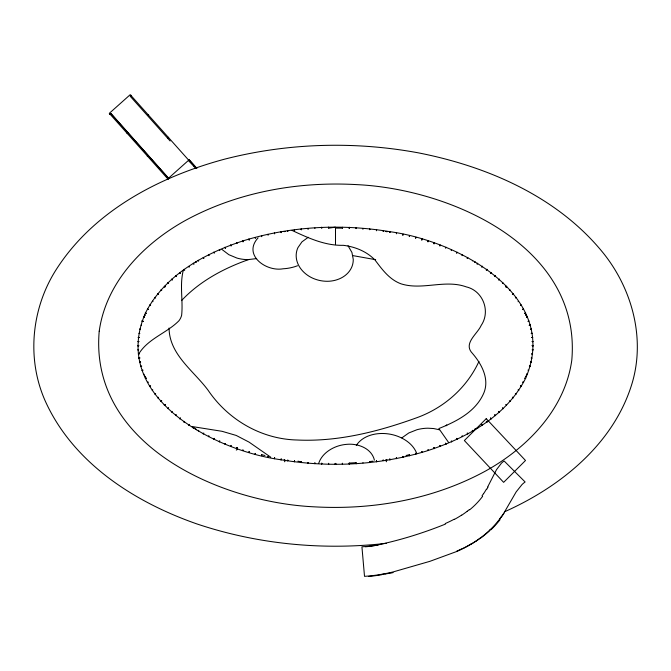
<?xml version="1.0" encoding="UTF-8"?>
<svg xmlns="http://www.w3.org/2000/svg" width="671" height="671" viewBox="0 0 671 671"><rect width="100%" height="100%" fill="white"/><g stroke="black" fill="none" stroke-linecap="round" stroke-linejoin="round"><path stroke-width="1.01" d="M335.492 228.014C335.601 226.664 336.347 227.142 328.622 228.182L328.631 228.174M328.622 463.627L328.597 464.407L328.631 463.284M342.369 228.174L342.395 227.284M349.247 228.232L349.272 227.603M349.264 227.712L349.289 227.259M321.711 464.164L321.753 463.065L321.728 463.854M349.255 227.939L349.247 228.383L349.264 227.821M314.884 463.158C314.967 461.799 314.774 464.86 314.875 463.275M342.395 227.385L342.369 228.14L335.492 228.106M356.1 228.593L356.158 227.62L356.108 228.4M138.78 345.708C137.102 344.525 139.442 346.655 137.698 345.741M532.506 345.632C533.16 347.008 532.975 344.441 532.296 345.741M183.3 270.363C179.467 285.158 183.208 300.348 181.64 315.236A15.324 15.324 0 0 1 178.947 320.763C166.702 333.185 148.098 338.519 138.662 354.062M308.023 462.99L308.064 462.554M362.977 228.467L362.927 229.088M308.006 463.242L308.056 462.655M362.961 228.576L362.936 228.903M301.262 461.908L297.932 461.162M369.788 229.012L369.729 229.549M301.254 462.009L301.195 462.655L301.313 461.564M369.78 229.113L369.721 229.734M376.448 230.681L376.582 229.557L376.439 230.673M294.527 461.019L294.41 461.891L294.561 460.776M294.544 460.935L294.452 461.556M383.208 231.16L383.3 230.489L383.175 231.361M287.817 460.088L287.683 460.969L287.809 460.189M237.308 448.312C235.185 446.861 238.951 449.478 236.284 450.082M389.809 232.518L389.977 231.562M389.952 231.638L389.834 232.334M389.901 231.68C457.261 240.755 561.61 295.24 525.578 378.369C506.144 416.649 465.699 438.465 426.303 451.097C379.442 465.28 329.327 467.788 281.099 459.769C213.739 450.702 109.381 396.209 145.422 313.089C164.856 274.8 205.301 252.992 244.697 240.352C291.558 226.177 341.673 223.669 389.901 231.68L389.893 232.007M281.032 459.895L281.224 458.788L281.032 459.861M284.923 460.038C282.575 459.056 286.433 460.675 284.462 461.774M396.477 233.206C396.746 231.83 396.175 234.791 396.444 233.433M274.422 458.687L274.607 457.823M274.439 458.687L274.649 457.614M402.868 235.185L403.095 234.112L402.852 235.177M268.123 456.322L267.922 457.312L268.106 456.389M261.497 455.71L261.724 454.762L261.573 455.424M409.402 236.142C409.042 237.601 409.755 234.674 409.427 236.033M415.71 237.861L415.584 238.297L415.877 237.207M255.232 453.806C255.005 454.678 255.685 452.061 255.148 454.166M421.824 240.042L422.118 239.044M421.824 240.008L422.143 238.96M242.885 450.082L242.734 450.593L242.952 449.872M428.115 241.367L428.257 240.914M428.283 240.83L427.947 241.912L428.081 241.476M236.687 448.58L237.056 447.557L236.905 447.976M236.704 448.538L236.93 447.876M434.33 242.843L433.961 243.909L434.313 242.835M434.238 243.07C435.42 244.412 432.61 242.86 434.313 243.162M318.733 463.216C321.451 455.047 328.907 449.369 336.758 446.492A38.172 38.172 0 0 1 346.991 444.319C358.012 443.305 371.659 448.337 374.41 460.172M440 245.603L439.832 246.022L440.226 244.965M225.23 443.606L224.978 444.236L225.146 443.816M445.611 248.228L446.03 247.222L445.854 247.641M451.541 249.906L451.239 250.593L451.583 249.813M219.325 441.87L219.761 440.83L219.375 441.719M456.741 253.017L457.052 252.397M457.136 252.229L456.708 253.101M213.999 438.968L214.275 438.348L213.848 439.295L214.049 438.868M208.798 436.075L208.463 436.746L208.874 435.898M462.403 254.988L462.076 255.668L462.453 254.905M467.779 257.404L467.242 258.394M203.657 433.281L203.221 434.053L203.774 433.072M467.653 257.614L467.226 258.385M478.951 361.426C466.756 388.048 443.456 408.345 415.928 418.033C378.008 431.713 337.765 441.912 297.161 440.008C261.279 439.178 228.098 419.769 208.127 390.296C193.718 370.803 169.268 354.582 169.067 328.018M487.716 486.861L496.473 469.717L501.43 463.2A20.868 20.365 -34.4 0 1 504.147 461.002L525.116 481.971A27.838 27.15 -35.8 0 0 522.038 484.537L516.184 491.868L503.837 513.156A105.364 105.364 0 0 1 501.312 516.838A97.169 97.169 0 0 1 499.534 519.237A93.126 93.126 0 0 1 491.675 528.262A94.276 94.276 0 0 1 489.52 530.367A99.291 99.291 0 0 1 480.184 538.15A115.84 111.696 58.7 0 1 476.418 540.843M472.644 260.516L472.426 260.893M198.465 430.748L198.733 430.254L198.356 430.941M506.11 404.605C506.119 405.309 507.318 404.722 505.942 404.42M193.651 165.93L193.516 165.36M477.123 264.072L477.668 263.225M188.593 425.255L189.214 424.349L188.895 424.81M481.845 267.041L482.407 266.169L481.887 266.983M477.19 263.963L477.467 263.527M184.055 422.168L184.609 421.363L184.047 422.151M486.953 269.297L486.282 270.212L486.945 269.289M356.309 445.427C362.164 436.368 373.739 433.097 384.013 433.516A44.571 44.571 0 0 1 395.613 435.554C404.445 438.415 413.101 444.219 416.624 453.135M180.398 418.05L179.694 418.939L180.382 418.041M490.635 273.391L491.289 272.51L490.954 272.963M490.702 273.282L491.206 272.644M258.083 237.844C242.466 254.938 266.077 271.906 283.061 268.786A48.253 48.253 0 0 0 294.653 266.739L297.538 265.75M176.196 414.821L175.55 415.643L176.112 414.955M494.837 276.561L495.466 275.831M495.399 275.882L494.955 276.427M171.566 412.237L172.296 411.415M499.417 279.203L498.679 280.067L499.434 279.22M502.462 283.43L503.015 282.86M181.514 300.6C199.74 281.166 223.98 268.207 248.907 259.476M165.032 404.445L164.261 405.225L165.058 404.42M505.993 286.953L506.756 286.249L505.934 287.012M489.52 530.367L490.61 529.318M510.069 289.88L509.406 290.476M161.652 400.931L160.914 401.56L161.719 400.872M131.214 95.316L130.233 96.288L170.115 140.977M195.462 168.085L188.392 160.478M168.564 178.167L110.9 113.55L109.851 114.481L110.925 113.525L168.421 178.301M167.305 179.291L189.188 159.757L196.796 168.287M157.828 397.853L158.482 397.316M158.431 397.333L157.878 397.802M513.097 293.688L512.468 294.2L513.189 293.621M401.845 437.878L408.807 432.954L416.909 429.742A43.061 43.061 0 0 1 427.922 428.199L433.709 428.551L439.413 429.767M512.401 294.259L512.812 293.915M155.58 393.592L154.833 394.145L155.63 393.525M515.387 297.89L516.175 297.328L515.63 297.723M434.313 448.295C434.816 447.096 432.98 448.614 434.33 448.614M152.216 390.245L152.77 389.876M518.046 301.707L518.222 301.573M520.78 305.364L521.325 305.02L520.604 305.473M150.354 386.018L149.692 386.429L150.598 385.85M147.981 382.193L147.41 382.495L148.165 382.109M308.257 237.274L301.958 241.854L297.941 247.624A19.082 19.082 0 0 0 296.171 255.936C296.406 266.731 305.112 275.504 314.825 279.044A35.269 35.269 0 0 0 325.058 281.216C335.366 281.937 346.882 277.459 351.495 267.695A19.082 19.082 0 0 0 353.256 259.375L351.931 252.472L348.039 245.729M523.212 309.146L522.617 309.457L523.313 309.105M236.687 242.868C237.819 243.799 236.226 243.766 236.695 242.868M146.295 378.092L145.364 378.561M524.739 313.349L525.133 313.147M524.764 313.315L525.645 312.921M504.449 511.814C560.805 486.693 614.435 443.456 632.409 382.227C645.225 337.798 632.048 289.268 603.715 253.604C558.289 197.115 488.27 166.626 418.587 152.887C354.372 140.994 287.624 142.948 224.357 159.228C158.046 177.119 91.835 211.961 54.754 271.898C31.252 310.296 26.806 359.564 45.209 400.923C73.139 462.973 134.561 502.151 196.813 523.9C257.547 544.265 322.734 550.539 386.32 543.334M527.02 317.089C527.976 316.704 525.334 317.777 527.255 317.006M144.248 374.259L143.787 374.435M145.355 378.536L146.278 378.125M527.112 317.048L526.81 317.173M445.485 524.068C423.527 532.925 400.755 540.054 377.58 544.927M528.043 321.292L528.949 320.998M142.755 370.216L142 370.476M142.336 370.367L142.99 370.157M110.841 113.508L109.851 114.481M141.145 366.274L141.757 366.106L140.818 366.358M528.203 321.241L528.673 321.082M530.249 325.083L529.243 325.343L530.283 325.066M529.847 325.183L530.316 325.058L529.268 325.343M139.643 362.306L140.658 362.038M530.434 329.36L531.382 329.142M140.524 362.072L139.702 362.29L140.507 362.105M530.442 329.386L530.929 329.26M530.862 329.276L531.407 329.167M406.056 455.492L409.268 454.753M532.095 333.311L531.147 333.453L532.17 333.302M139.845 357.97L138.763 358.163L139.853 358.004M138.813 358.18L139.467 358.046M256.641 258.595L247.943 259.618A39.782 39.782 0 0 1 236.93 258.067L228.845 254.686L221.942 249.444M532.657 337.429L531.793 337.555M139.023 353.944L138.385 354.003M139.149 353.936L138.301 354.011M532.078 337.513L532.514 337.463M532.732 337.421L531.893 337.538M369.813 462.596L369.687 461.564L373.068 461.162M532.212 341.64L533.059 341.564M138.662 349.843L137.798 349.901L138.293 349.859M349.289 464.198L349.23 463.065L356.091 462.696L356.158 463.837L356.083 462.705M532.12 341.614L532.824 341.598M532.22 345.741L532.715 345.733M533.093 345.716L532.371 345.741M448.429 442.223L438.851 428.543C456.263 421.581 474.867 412.17 483.229 394.347C490.157 379.954 481.954 364.412 472.485 353.441C462.772 343.485 477.349 334.141 481.199 325.385C490.811 311.277 482.977 290.711 466.228 286.869C444.974 279.153 422.218 290.602 401.006 283.816C389.49 279.589 382.269 269.633 375.206 260.264C366.903 251.491 355.177 246.752 343.334 245.326C325.032 245.771 308.257 237.962 292.061 230.421M532.22 345.708L533.302 345.741M532.12 349.834L533.017 349.859M533.135 349.868L532.438 349.834M137.983 341.589L138.897 341.614M137.698 345.708L138.78 345.741M138.125 341.581L138.855 341.648M532.615 354.003L531.768 353.927L532.606 354.02M138.394 337.438L139.182 337.555M139.115 337.521L138.268 337.421M531.818 353.927L532.464 353.986M138.201 337.438L138.872 337.496M531.801 358.104L531.147 358.004L531.91 358.129M139.249 333.361C140.759 333.621 137.547 333.051 139.778 333.47M352.871 255.617L375.659 259.685M192.116 426.546L222.118 431.319L236.217 435.445L249.109 442.147L270.74 457.194M530.417 362.088L531.348 362.281M139.753 329.176L140.457 329.344L139.652 329.151M530.543 362.114L531.398 362.323L530.484 362.08M261.732 454.753L264.944 455.492M529.662 366.223L530.316 366.391L529.352 366.14M529.788 366.257L530.233 366.4M529.57 366.181L530.082 366.332M141.086 325.158L141.489 325.276M142 320.981L143.066 321.325L142.202 321.023M527.943 370.132L528.673 370.367M142.755 321.241L142.403 321.099M142.864 321.258L142.076 321.006M142.462 321.132L143.007 321.334M526.45 374.116L527.431 374.519L526.534 374.175M143.888 317.048L144.601 317.366L143.577 316.938M145.364 312.896L146.37 313.407L145.355 312.921M525.645 378.536L524.647 378.092L525.636 378.561M522.835 382.109L523.623 382.504L522.843 382.093M147.553 309.037L148.366 309.482L147.427 308.97M520.478 385.892L521.367 386.429L520.428 385.867M150.572 305.59L149.65 305.003L150.614 305.582M518.406 390.002C519.631 390.824 516.813 388.92 518.775 390.262M152.334 301.271L152.778 301.573M152.325 301.279L152.887 301.665M515.353 393.541L516.175 394.129L515.722 393.802M155.655 297.949L154.825 297.328L155.462 297.781M513.13 397.786L512.376 397.173L513.156 397.811M161.594 290.476L160.914 289.897L161.711 290.602M164.655 286.634L165.066 287.012L164.58 286.551M502.403 407.96L503.183 408.773L502.52 408.06M168.589 283.506L167.817 282.684L168.53 283.447M499.417 412.246L498.679 411.39L499.434 412.237M171.566 279.22L172.338 280.05L171.608 279.228M189.113 159.832L196.72 168.362M190.044 161.686L130.224 94.661L109.306 113.332L168.245 179.375M175.827 276.167C177.027 277.609 174.871 275.009 175.903 276.259M490.602 418.05L491.289 418.947L490.618 418.041M180.382 273.416L179.711 272.51L180.398 273.399M184.047 269.297L184.718 270.212L184.139 269.432M486.953 422.151L486.307 421.271L486.945 422.168M188.719 266.379L189.214 267.108L188.777 266.454M193.852 264.03L193.307 263.175L193.885 264.106M477.349 427.737L477.693 428.316L477.291 427.645M472.77 431.168L472.275 430.287L472.795 431.21M198.574 260.893L198.188 260.247L198.616 260.985M386.077 460.038C389.037 459.912 383.846 458.637 386.538 461.774M467.301 433.206L467.737 433.978M467.612 433.751L467.226 433.072M203.774 258.385L203.254 257.421L203.758 258.394M208.941 255.659L208.446 254.712L208.874 255.55M456.708 438.356L457.186 439.379L456.825 438.574M214.242 253.026L213.814 252.078L214.175 252.883M219.752 250.602L219.325 249.587L219.702 250.484M451.331 441.048L451.675 441.87M451.65 441.786L451.373 441.141M445.645 443.271L445.997 444.152M225.406 248.262L224.978 247.213L225.347 248.119M446.022 444.202L445.611 443.187M230.79 245.049L231.151 246.022L230.774 244.965M433.969 447.582L434.313 448.622M242.743 240.914L242.919 241.476M434.011 447.7L434.238 448.387M428.115 450.082C427.67 448.673 428.601 451.633 428.148 450.191M242.785 241.065L243.061 241.904L242.717 240.83M421.849 451.499L422.143 452.497L421.916 451.742M249.167 240.008L248.866 238.951L249.176 240.042M415.592 453.185L415.877 454.25L415.659 453.395M255.173 237.442L255.399 238.297L255.232 237.643M261.631 236.251L261.74 236.687L261.472 235.63M409.293 454.846L409.528 455.861L409.377 455.206M261.547 235.932L261.489 235.672M402.969 456.792C403.313 458.327 402.583 455.022 403.019 457.01M268.031 234.665C267.712 233.265 268.341 236.066 268.048 234.775M396.544 458.603L396.36 457.58L396.578 458.687M274.422 232.77L274.649 233.844M274.607 233.634L274.447 232.795M389.968 459.861L389.784 458.821L389.968 459.895M281.023 231.562L281.216 232.669L281.048 231.638M383.242 460.516L383.141 459.887L383.258 460.625M287.792 231.16L287.683 230.489L287.809 231.26M294.552 230.589L294.418 229.557L294.561 230.673M376.456 460.809L376.582 461.9L376.439 460.776M301.204 229.012L301.313 229.893L301.204 228.928M369.78 462.344L369.721 461.807M362.944 462.655L362.977 462.99M308.023 228.467L308.09 229.247L308.039 228.576M314.9 228.501L314.867 227.964M321.711 227.293L321.753 228.14M349.247 463.065L349.281 464.164M342.369 463.284L342.395 464.164M328.622 227.721L328.597 227.075L328.614 227.83M321.719 227.293L321.745 228.039M342.378 463.317L342.386 464.064M335.5 227.93L335.5 244.63M381.799 574.703A137.832 120.637 -3.5 0 1 368.404 576.481M374.183 545.733A115.479 100.096 -3.3 0 1 365.46 546.79M377.614 545.07A123.355 106.052 -3.5 0 1 374.158 545.64M379.3 544.617A144.978 144.978 0 0 1 374.133 545.498A133.269 133.269 0 0 1 365.435 546.546L361.929 546.798L364.512 576.339L368.362 576.053A157.635 157.635 0 0 0 381.707 574.292A174.468 174.468 0 0 0 385.473 573.596A188.341 188.341 0 0 0 389.205 572.824A207.247 207.247 0 0 0 392.912 571.986L429.918 561.325L456.909 551.428A140.977 140.977 0 0 0 462.772 548.693A133.386 133.386 0 0 0 465.615 547.234A124.596 124.596 0 0 0 471.134 544.147A117.224 117.224 0 0 0 473.793 542.512A121.443 117.09 54.6 0 0 476.402 540.818A107.796 107.796 0 0 0 480.184 538.15M385.515 573.78A151.386 130.686 -3.8 0 1 381.749 574.477M389.314 573.21A161.711 137.974 -4.1 0 1 385.565 573.99M393.097 572.581A174.905 146.429 -4.6 0 1 389.373 573.428M462.621 548.417A149.163 142.26 32.1 0 1 456.766 551.134M454.242 519.203A123.632 116.704 32.7 0 1 445.234 523.556M462.688 548.543A142.143 136.263 38.1 0 0 465.54 547.091A133.479 128.236 41.9 0 0 471.025 543.98M461.573 515.135A108.694 103.552 44 0 1 454.376 519.421M471.109 544.114A125.989 121.409 50.6 0 0 473.785 542.487A112.929 112.929 0 0 0 476.402 540.818M461.648 515.253A100.172 95.71 55 0 0 463.913 513.684A95.701 91.432 58.4 0 0 467.226 511.26M489.729 530.602A105.951 102.084 64.6 0 1 480.302 538.318M469.348 509.566A91.298 87.155 62.7 0 1 467.234 511.277M482.642 496.322A82.91 79.027 66.7 0 1 469.583 509.876M500.054 519.673A96.473 92.263 78.2 0 1 490.987 529.746M483.548 493.638A81.216 75.714 84.2 0 1 482.021 495.81M501.254 516.796A98.192 92.145 89.5 0 1 499.484 519.186M483.59 493.671A82.818 76.779 86.2 0 0 485.041 491.44A87.054 79.757 89.3 0 0 486.416 489.167M503.971 513.256A104.148 96.666 -87.2 0 1 501.438 516.947M488.018 487.062A92.673 83.917 -88.4 0 1 486.693 489.369M335.492 464.324L335.492 463.359L335.508 464.399M475.395 262.344L474.607 261.841L475.395 262.344M144.659 315.236C145.246 316.519 145.313 313.533 144.659 315.236M525.762 376.414C526.307 377.731 526.5 374.653 525.762 376.414M164.311 286.802L164.932 286.207L164.311 286.802M446.735 425.129L446.123 425.691L446.735 425.129M99.216 331.189C89.235 444.252 219.266 502.336 314.179 506.831C372.875 510.153 433.08 499.476 485.032 471.31C527.045 448.144 564.923 409.528 571.784 360.26C581.765 247.196 451.734 189.121 356.821 184.626C298.125 181.304 237.92 191.981 185.968 220.147C143.955 243.313 106.077 281.921 99.216 331.189M144.668 376.045L145.137 376.775L144.668 376.045M525.77 314.867L526.24 315.588L525.77 314.867M164.32 404.504L164.932 405.242L164.32 404.504M283.959 231.596L284.932 231.47L283.959 231.596M506.009 286.307L506.613 287.054L506.009 286.307M386.077 231.42L387.041 231.705L386.077 231.42M335.005 227.486L336.003 227.536L335.005 227.486M335.005 463.862L336.003 463.921L335.005 463.862M195.622 262.269L196.393 261.841L195.622 262.269M474.607 429.415L475.353 428.945L474.607 429.415M147.318 156.091C148.023 157.71 149.046 154.036 147.318 156.091M167.7 137.899C168.404 139.518 169.419 135.844 167.7 137.899M248.891 452.422L249.176 451.415L248.907 452.346M195.622 428.987L196.36 429.658L195.622 428.987M230.782 446.458L231.151 445.427L230.799 446.408M127.188 133.596L128.228 132.908L127.188 133.596M147.57 115.404L148.601 114.716L147.57 115.404M193.323 428.283L193.885 427.343L193.349 428.241M167.985 408.597L168.589 407.943L167.985 408.597M486.232 418.679L464.366 440.537L503.636 482.348L525.502 460.491L486.232 418.679M158.566 294.208L157.769 293.588L158.541 294.192M509.994 401.476L509.348 400.931L509.96 401.451M494.787 414.837L495.466 415.626L494.787 414.837M481.803 424.374L482.424 425.28L481.803 424.374M462.361 436.368C461.514 434.699 462.965 437.584 462.361 436.368M440.243 446.483L439.832 445.435L440.226 446.492"/></g></svg>
